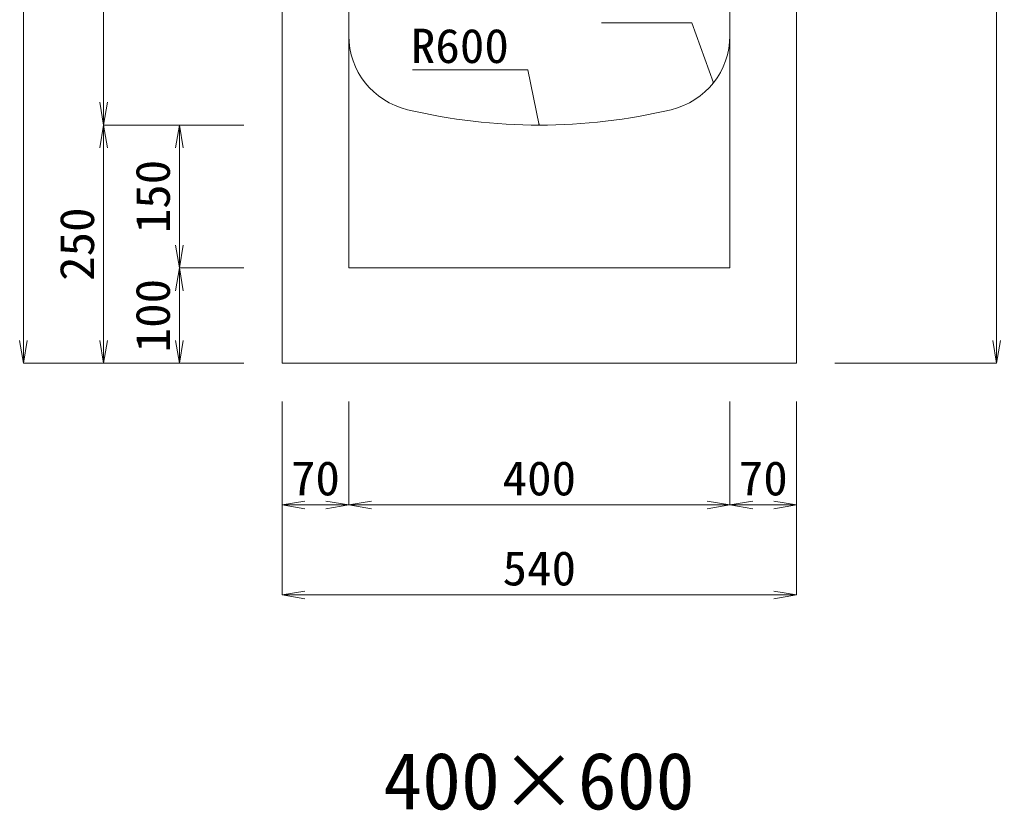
# Model space of a CAD drawing. Units: millimetres at full size. Extents: x -734 to 58102, y 49499 to 87169.
# Drawn here: x 42956 to 43986, y 76394 to 77224 of the extents above; entities that cross this region are included whole.
import ezdxf
from ezdxf.enums import TextEntityAlignment as Align

# ---------------------------------------------------------------- set-up
doc = ezdxf.new("R2010")
doc.units = ezdxf.units.MM
doc.header["$LTSCALE"] = 50
doc.layers.add('0_2', color=7, linetype='Continuous')
for name, color, linetype, lineweight in [('寸法線', 7, 'Continuous', 13), ('引出線', 4, 'Continuous', 13), ('本体', 2, 'Continuous', 20)]:
    doc.layers.add(name, color=color, linetype=linetype, lineweight=lineweight)
doc.styles.add('ＭＳ 明朝', font='')
doc.styles.get('ＭＳ 明朝').set_extended_font_data('MS Mincho')

# ---------------------------------------------------------------- blocks, each defined once
blk = doc.blocks.new('open_arrow')
at = {"color": 0, "linetype": 'Continuous', "lineweight": -2}
blk.add_lwpolyline([(7.5, 1.25), (0, 0), (7.5, -1.25)], dxfattribs=at)

msp = doc.modelspace()

# ---------------------------------------------------------------- linework, layer by layer
at = {"layer": '寸法線'}
for p, q in [((42960.26, 76863.03), (42960.26, 77846.03)), ((43044.4, 77713.03), (43044.4, 77113.03)), ((43981.53, 77713.03), (43981.53, 76863.03)), ((43191.67, 77113.03), (43044.4, 77113.03)), ((43044.4, 77113.03), (43044.4, 76863.03)), ((43191.67, 77113.03), (43044.4, 77113.03)), ((43123.94, 76963.03), (43123.94, 77113.03)), ((43191.67, 77113.03), (43123.94, 77113.03)), ((43191.67, 76963.03), (43123.94, 76963.03)), ((43123.94, 76863.03), (43123.94, 76963.03)), ((43191.67, 76963.03), (43123.94, 76963.03)), ((43191.67, 76863.03), (42960.26, 76863.03)), ((43191.67, 76863.03), (43044.4, 76863.03)), ((43191.67, 76863.03), (43123.94, 76863.03)), ((43811.67, 76863.03), (43981.53, 76863.03)), ((43231.67, 76823.03), (43231.67, 76619.78)), ((43231.67, 76823.03), (43231.67, 76714.3)), ((43301.67, 76823.03), (43301.67, 76714.3)), ((43301.67, 76823.03), (43301.67, 76714.3)), ((43701.67, 76823.03), (43701.67, 76714.3)), ((43701.67, 76823.03), (43701.67, 76714.3)), ((43771.67, 76823.03), (43771.67, 76619.78)), ((43771.67, 76823.03), (43771.67, 76714.3)), ((43231.67, 76714.3), (43301.67, 76714.3)), ((43301.67, 76714.3), (43701.67, 76714.3)), ((43701.67, 76714.3), (43771.67, 76714.3)), ((43231.67, 76619.78), (43771.67, 76619.78))]:
    msp.add_line(p, q, dxfattribs=at)
at = {"layer": '引出線'}
for points in [[(43684.43, 77157.45), (43661.58, 77220.49), (43566.91, 77220.49)], [(43501.67, 77113.03), (43489.73, 77171.03), (43368.72, 77171.03)]]:
    msp.add_lwpolyline(points, dxfattribs=at)
at = {"layer": '本体'}
for p, q in [((43231.67, 76863.03), (43231.67, 77713.03)), ((43301.67, 77207.07), (43301.67, 77713.03)), ((43701.67, 77207.07), (43701.67, 77713.03)), ((43771.67, 76863.03), (43771.67, 77713.03)), ((43301.67, 77207.07), (43301.67, 76963.03)), ((43701.67, 77207.07), (43701.67, 76963.03)), ((43301.67, 76963.03), (43701.67, 76963.03)), ((43231.67, 76863.03), (43771.67, 76863.03))]:
    msp.add_line(p, q, dxfattribs=at)
for centre, radius, start, end in [((43381.67, 77207.07), 80, 180, 256.65766), ((43621.67, 77207.07), 80, 283.34233, 0), ((43501.68, 77713.03), 600, 256.65762, 283.34237)]:
    msp.add_arc(centre, radius, start, end, dxfattribs=at)

# ---------------------------------------------------------------- block references
at = {"layer": '寸法線', "xscale": 3.2, "yscale": 3.2}
for p, rotation in [((43044.4, 77113.03), 90), ((43044.4, 77113.03), 270), ((43123.94, 77113.03), 270), ((43123.94, 76963.03), 90), ((43123.94, 76963.03), 270), ((42960.26, 76863.03), 90), ((43044.4, 76863.03), 90), ((43123.94, 76863.03), 90), ((43981.53, 76863.03), 90), ((43301.67, 76714.3), 180), ((43701.67, 76714.3), 180), ((43771.67, 76714.3), 180), ((43771.67, 76619.78), 180)]:
    msp.add_blockref('open_arrow', p, dxfattribs=dict(at, rotation=rotation))
for p in [(43231.67, 76714.3), (43301.67, 76714.3), (43701.67, 76714.3), (43231.67, 76619.78)]:
    msp.add_blockref('open_arrow', p, dxfattribs=at)
at = {"layer": '引出線', "xscale": 0.16, "yscale": 0.16}
for p, rotation in [((43684.43, 77157.45), 109.9), ((43501.67, 77113.03), 101.6)]:
    msp.add_blockref('open_arrow', p, dxfattribs=dict(at, rotation=rotation))

# ---------------------------------------------------------------- texts
at = {"layer": '0_2', "style": 'ＭＳ 明朝'}
msp.add_text('400×600', height=60.04, dxfattribs=at).set_placement((43501.19, 76424.64), align=Align.MIDDLE_CENTER)
at = {"layer": '寸法線', "style": 'ＭＳ 明朝', "width": 1.05}
for s, p in [('150', (43095.94, 77038.03)), ('250', (43016.4, 76988.03)), ('100', (43095.94, 76913.03))]:
    msp.add_text(s, height=36.03, rotation=90, dxfattribs=at).set_placement(p, align=Align.MIDDLE_CENTER)
for s, p in [('70', (43266.67, 76742.3)), ('400', (43501.67, 76742.3)), ('70', (43736.67, 76742.3)), ('540', (43501.67, 76647.78))]:
    msp.add_text(s, height=36.03, dxfattribs=at).set_placement(p, align=Align.MIDDLE_CENTER)
at = {"layer": '引出線', "style": 'ＭＳ 明朝', "width": 1.05}
msp.add_text('R600', height=36.03, dxfattribs=at).set_placement((43469.73, 77214.23), align=Align.TOP_RIGHT)

doc.saveas('drawing.dxf')
